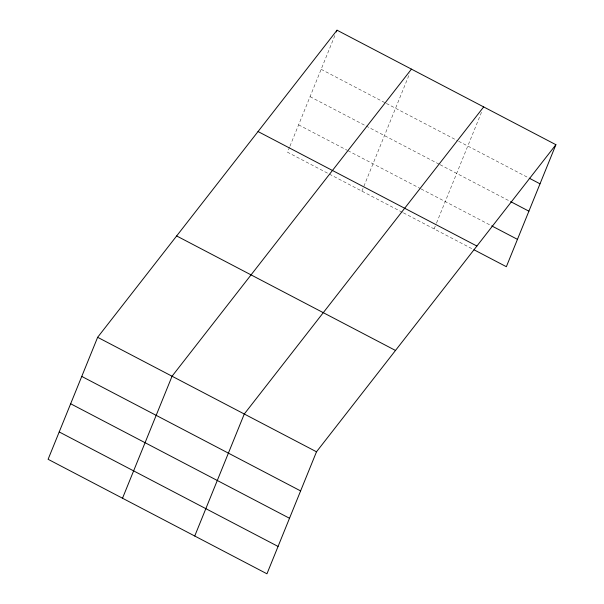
<?xml version="1.0" encoding="UTF-8"?>
<svg xmlns="http://www.w3.org/2000/svg" width="604" height="604" viewBox="0 0 604 604"><rect width="100%" height="100%" fill="white"/><g stroke="black" fill="none" stroke-linecap="round" stroke-linejoin="round"><path stroke-width="0.45" stroke-dasharray="3.02 2.27" d="M289.588 147.082L287.504 152.208L328.47 173.642M289.935 146.221L334.926 35.417M361.909 191.136L409.686 73.477M434.133 228.924L436.216 223.79M436.564 222.936L481.909 111.264M321.162 69.324L385.533 103.005M386.371 103.443L457.824 140.823M458.655 141.261L528.387 177.742M310.048 96.67L365.231 125.541M366.069 125.979L439.251 164.265M440.082 164.703L509.814 201.185M298.61 124.854L347.104 150.222M347.934 150.66L420.339 188.539M421.169 188.977L490.893 225.458M329.308 174.08L402.589 212.419M403.419 212.85L473.151 249.331"/><path stroke-width="0.91" d="M97.644 337.296L48.101 459.297L266.953 573.8L316.496 451.792L555.899 144.703L337.047 30.2L97.644 337.296L316.496 451.792M122.514 498.232L172.057 376.224L411.452 69.128M336.337 31.936L337.047 30.2M194.737 536.012L244.28 414.012L483.676 106.916M555.899 144.703L506.356 266.704L473.981 249.769M529.217 178.172L540.006 183.82M510.644 201.615L528.9 211.173M491.724 225.888L517.462 239.358M258.044 131.544L476.896 246.039M176.647 235.953L395.499 350.456M81.759 376.413L300.611 490.916M70.653 403.766L289.505 518.27M59.215 431.951L278.067 546.446"/></g></svg>
